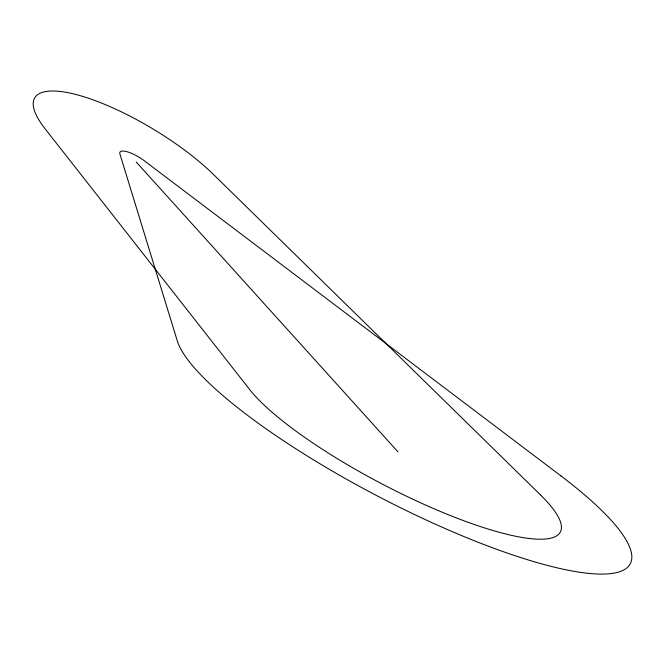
<?xml version="1.0" encoding="UTF-8"?>
<svg xmlns="http://www.w3.org/2000/svg" width="665" height="665" viewBox="0 0 665 665"><rect width="100%" height="100%" fill="white"/><g stroke="black" fill="none" stroke-linecap="round" stroke-linejoin="round"><path stroke-width="1" d="M136.217 161.994L397.953 451.843M561.011 475.957L144.338 160.78A18.944 5.511 31.2 0 0 126.957 151.695A18.944 5.511 31.2 0 0 119.933 154.056L177.331 341.012A255.294 57.107 27.6 0 0 504.286 552.025A255.294 57.107 27.6 0 0 561.011 475.957M540.362 494.785L213.756 174.737A118.678 34.613 31.2 0 0 77.938 95.028A118.678 34.613 31.2 0 0 45.045 128.736L249.774 389.665A179.841 40.008 27.6 0 0 467.877 522.225A179.841 40.008 27.6 0 0 540.362 494.785"/></g></svg>
